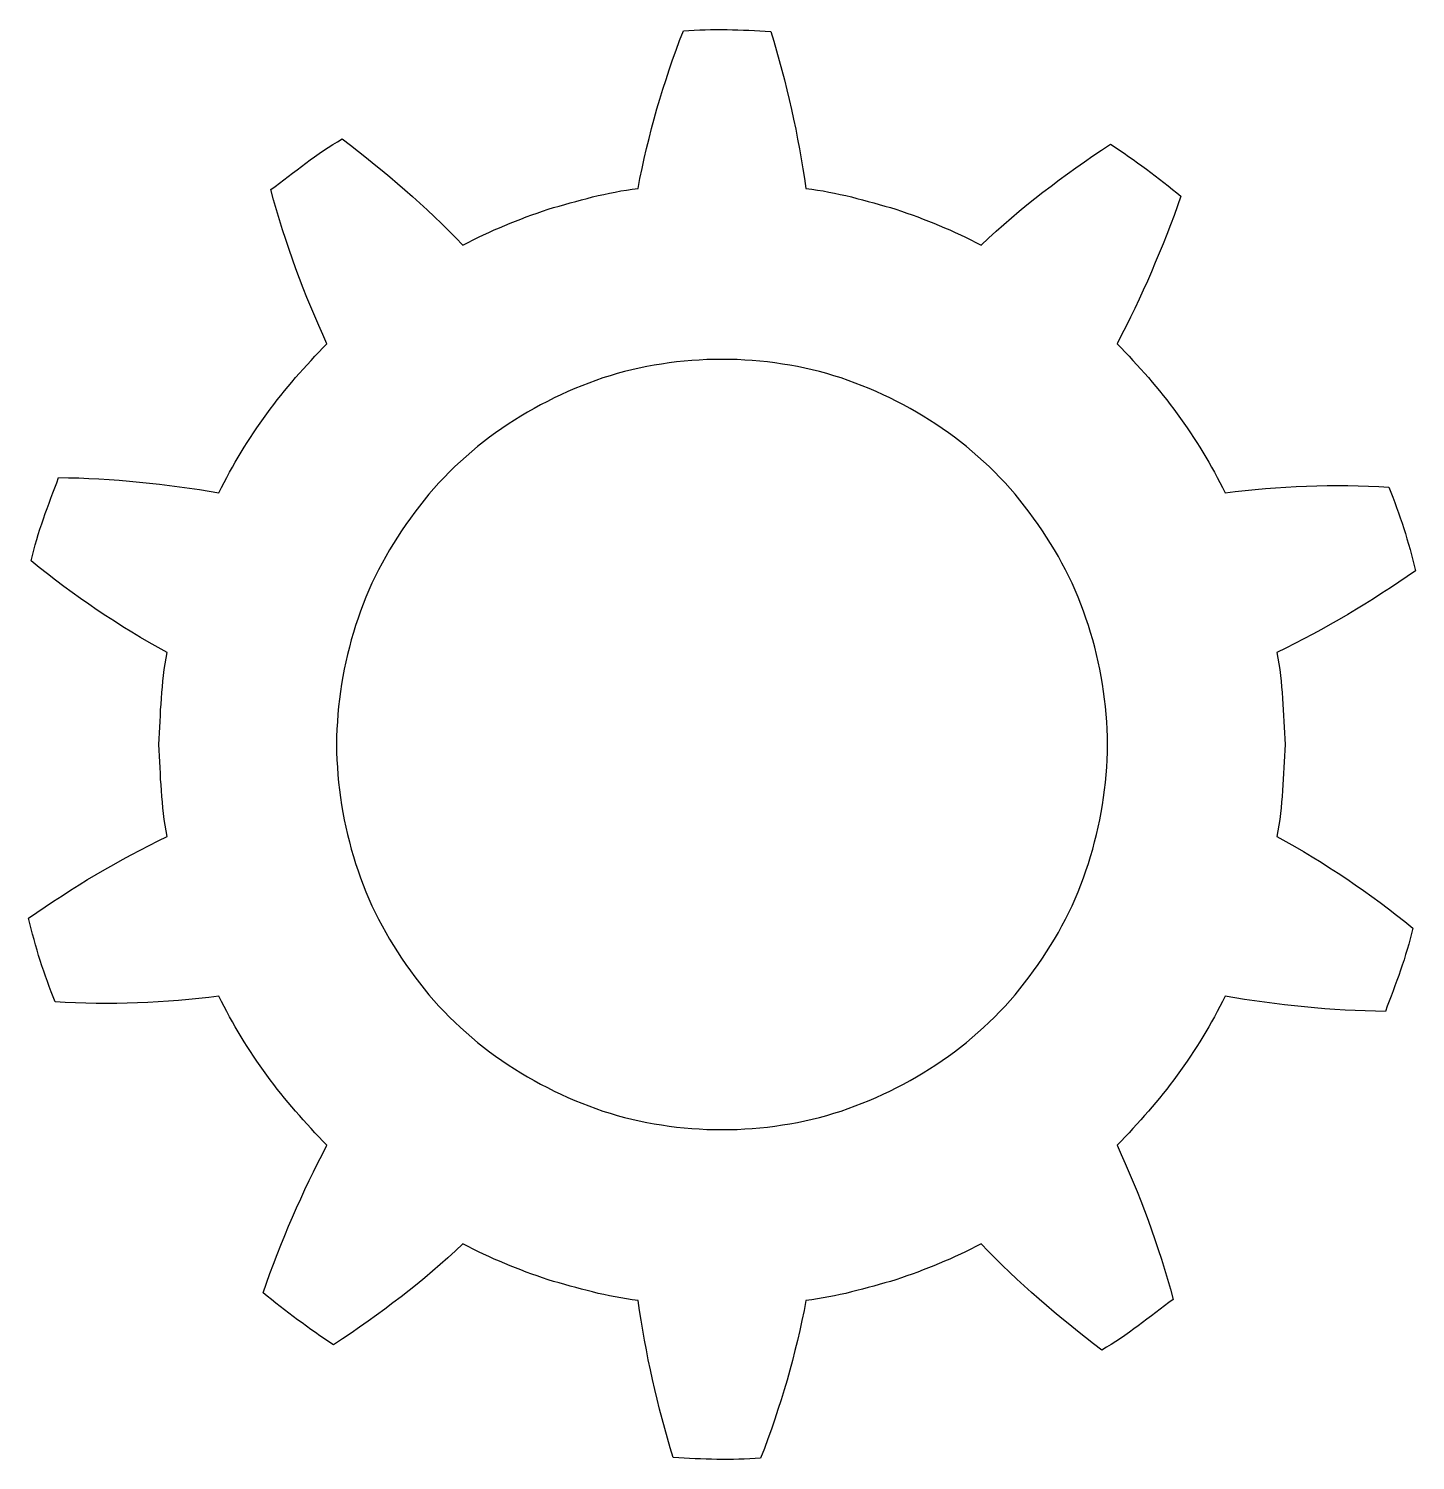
# Model space of a CAD drawing. Header units: centimetres. Extents: x -8.8 to 8.8, y -9.1 to 9.1.
import ezdxf

# ---------------------------------------------------------------- set-up
doc = ezdxf.new("R2010")
doc.units = ezdxf.units.CM
doc.header["$MEASUREMENT"] = 0
doc.layers.add('Camada 1', color=7, linetype='Continuous')

msp = doc.modelspace()

# ---------------------------------------------------------------- linework, layer by layer
at = {"layer": 'Camada 1', "color": 250}
for points, knots in [([(7.17689, 0.00007), (7.15763, 0.39216), (7.1485, 0.78583), (7.07312, 1.17254), (7.07312, 1.17254), (7.68894, 1.47168), (8.27697, 1.81886), (8.8385, 2.2155), (8.8385, 2.2155), (8.75598, 2.58039), (8.63758, 2.93392), (8.50171, 3.28211), (8.50171, 3.28211), (7.80562, 3.326), (7.08809, 3.29246), (6.41259, 3.2094), (6.41259, 3.2094), (6.23958, 3.56077), (6.03559, 3.90041), (5.8005, 4.21405), (5.8005, 4.21405), (5.57566, 4.53721), (5.30761, 4.82582), (5.03638, 5.10964), (5.03638, 5.10964), (5.34684, 5.70157), (5.61965, 6.33059), (5.85074, 6.99144), (5.85074, 6.99144), (5.55856, 7.22083), (5.2659, 7.45364), (4.95126, 7.65226), (4.95126, 7.65226), (4.34912, 7.2566), (3.80866, 6.84525), (3.30256, 6.36755), (3.30256, 6.36755), (2.95368, 6.55048), (2.5903, 6.69868), (2.21697, 6.82359), (2.21697, 6.82359), (1.84057, 6.93305), (1.46092, 7.04248), (1.07021, 7.08857), (1.07021, 7.08857), (0.97369, 7.76011), (0.82452, 8.43802), (0.62111, 9.08972), (0.62111, 9.08972), (0.2499, 9.11515), (-0.12136, 9.12626), (-0.49257, 9.09647), (-0.49257, 9.09647), (-0.748, 8.44261), (-0.94085, 7.77083), (-1.07047, 7.08857), (-1.07047, 7.08857), (-1.46137, 7.04269), (-1.84073, 6.93323), (-2.21723, 6.82359), (-2.21723, 6.82359), (-2.59042, 6.69865), (-2.95394, 6.55028), (-3.30271, 6.36755), (-3.30271, 6.36755), (-3.77981, 6.86272), (-4.28318, 7.29613), (-4.84142, 7.71978), (-4.84142, 7.71978), (-5.1668, 7.53605), (-5.45134, 7.29314), (-5.75167, 7.07346), (-5.75167, 7.07346), (-5.56609, 6.38602), (-5.32069, 5.72281), (-5.03666, 5.10946), (-5.03666, 5.10946), (-5.30788, 4.82583), (-5.57575, 4.53722), (-5.80059, 4.21406), (-5.80059, 4.21406), (-6.03562, 3.90042), (-6.23959, 3.56078), (-6.4127, 3.20941), (-6.4127, 3.20941), (-7.0712, 3.32183), (-7.77372, 3.39573), (-8.45661, 3.40346), (-8.45661, 3.40346), (-8.58517, 3.05289), (-8.72466, 2.7057), (-8.80634, 2.34063), (-8.80634, 2.34063), (-8.25545, 1.89293), (-7.68596, 1.50542), (-7.07313, 1.17231), (-7.07313, 1.17231), (-7.14862, 0.78559), (-7.15785, 0.39211), (-7.17695, 0.00002), (-7.17695, 0.00002), (-7.15785, -0.39225), (-7.14861, -0.78595), (-7.07313, -1.17267), (-7.07313, -1.17267), (-7.68896, -1.47176), (-8.27692, -1.81894), (-8.8385, -2.2154), (-8.8385, -2.2154), (-8.75592, -2.58026), (-8.63755, -2.93401), (-8.50169, -3.2822), (-8.50169, -3.2822), (-7.8057, -3.32588), (-7.08813, -3.29233), (-6.41265, -3.20952), (-6.41265, -3.20952), (-6.23956, -3.56086), (-6.03557, -3.90053), (-5.80054, -4.21417), (-5.80054, -4.21417), (-5.5757, -4.53712), (-5.30775, -4.82573), (-5.03653, -5.10957), (-5.03653, -5.10957), (-5.34686, -5.70168), (-5.61972, -6.33052), (-5.85089, -6.99134), (-5.85089, -6.99134), (-5.55871, -7.22076), (-5.26605, -7.45354), (-4.95128, -7.65219), (-4.95128, -7.65219), (-4.34914, -7.25672), (-3.80873, -6.84537), (-3.30258, -6.36766), (-3.30258, -6.36766), (-2.95378, -6.55038), (-2.59032, -6.69879), (-2.2171, -6.8237), (-2.2171, -6.8237), (-1.84062, -6.93316), (-1.46092, -7.04256), (-1.07024, -7.08847), (-1.07024, -7.08847), (-0.97391, -7.76025), (-0.82455, -8.43814), (-0.62116, -9.08962), (-0.62116, -9.08962), (-0.25003, -9.11505), (0.12131, -9.1264), (0.49255, -9.09658), (0.49255, -9.09658), (0.74798, -8.44272), (0.94073, -7.77078), (1.07035, -7.0885), (1.07035, -7.0885), (1.46117, -7.04262), (1.84071, -6.93319), (2.21721, -6.82373), (2.21721, -6.82373), (2.59043, -6.69879), (2.95381, -6.55042), (3.30269, -6.36769), (3.30269, -6.36769), (3.77968, -6.86288), (4.2831, -7.29606), (4.84124, -7.71974), (4.84124, -7.71974), (5.16668, -7.5362), (5.45121, -7.2931), (5.75151, -7.07363), (5.75151, -7.07363), (5.56601, -6.38619), (5.32061, -5.72296), (5.03658, -5.10963), (5.03658, -5.10963), (5.3077, -4.82578), (5.57575, -4.53718), (5.80059, -4.21423), (5.80059, -4.21423), (6.03567, -3.90059), (6.23956, -3.56095), (6.41265, -3.20958), (6.41265, -3.20958), (7.07112, -3.322), (7.77372, -3.39587), (8.45661, -3.40341), (8.45661, -3.40341), (8.58512, -3.05305), (8.72466, -2.70586), (8.80631, -2.34079), (8.80631, -2.34079), (8.25542, -1.89306), (7.68596, -1.50558), (7.073, -1.17247), (7.073, -1.17247), (7.1485, -0.78569), (7.15765, -0.39221), (7.17689, 0.00007)], [0, 0, 0, 0, 0.01960784, 0.01960784, 0.01960784, 0.01960784, 0.03921569, 0.03921569, 0.03921569, 0.03921569, 0.05882353, 0.05882353, 0.05882353, 0.05882353, 0.07843137, 0.07843137, 0.07843137, 0.07843137, 0.09803922, 0.09803922, 0.09803922, 0.09803922, 0.11764706, 0.11764706, 0.11764706, 0.11764706, 0.1372549, 0.1372549, 0.1372549, 0.1372549, 0.15686275, 0.15686275, 0.15686275, 0.15686275, 0.17647059, 0.17647059, 0.17647059, 0.17647059, 0.19607843, 0.19607843, 0.19607843, 0.19607843, 0.21568627, 0.21568627, 0.21568627, 0.21568627, 0.23529412, 0.23529412, 0.23529412, 0.23529412, 0.25490196, 0.25490196, 0.25490196, 0.25490196, 0.2745098, 0.2745098, 0.2745098, 0.2745098, 0.29411765, 0.29411765, 0.29411765, 0.29411765, 0.31372549, 0.31372549, 0.31372549, 0.31372549, 0.33333333, 0.33333333, 0.33333333, 0.33333333, 0.35294118, 0.35294118, 0.35294118, 0.35294118, 0.37254902, 0.37254902, 0.37254902, 0.37254902, 0.39215686, 0.39215686, 0.39215686, 0.39215686, 0.41176471, 0.41176471, 0.41176471, 0.41176471, 0.43137255, 0.43137255, 0.43137255, 0.43137255, 0.45098039, 0.45098039, 0.45098039, 0.45098039, 0.47058824, 0.47058824, 0.47058824, 0.47058824, 0.49019608, 0.49019608, 0.49019608, 0.49019608, 0.50980392, 0.50980392, 0.50980392, 0.50980392, 0.52941176, 0.52941176, 0.52941176, 0.52941176, 0.54901961, 0.54901961, 0.54901961, 0.54901961, 0.56862745, 0.56862745, 0.56862745, 0.56862745, 0.58823529, 0.58823529, 0.58823529, 0.58823529, 0.60784314, 0.60784314, 0.60784314, 0.60784314, 0.62745098, 0.62745098, 0.62745098, 0.62745098, 0.64705882, 0.64705882, 0.64705882, 0.64705882, 0.66666667, 0.66666667, 0.66666667, 0.66666667, 0.68627451, 0.68627451, 0.68627451, 0.68627451, 0.70588235, 0.70588235, 0.70588235, 0.70588235, 0.7254902, 0.7254902, 0.7254902, 0.7254902, 0.74509804, 0.74509804, 0.74509804, 0.74509804, 0.76470588, 0.76470588, 0.76470588, 0.76470588, 0.78431373, 0.78431373, 0.78431373, 0.78431373, 0.80392157, 0.80392157, 0.80392157, 0.80392157, 0.82352941, 0.82352941, 0.82352941, 0.82352941, 0.84313725, 0.84313725, 0.84313725, 0.84313725, 0.8627451, 0.8627451, 0.8627451, 0.8627451, 0.88235294, 0.88235294, 0.88235294, 0.88235294, 0.90196078, 0.90196078, 0.90196078, 0.90196078, 0.92156863, 0.92156863, 0.92156863, 0.92156863, 0.94117647, 0.94117647, 0.94117647, 0.94117647, 0.96078431, 0.96078431, 0.96078431, 0.96078431, 1, 1, 1, 1]), ([(1.51896, -4.67279), (0.54471, -4.98921), (-0.54437, -4.98921), (-1.51862, -4.67279), (-1.51862, -4.67279), (-2.48533, -4.34664), (-3.37854, -3.73032), (-3.97184, -2.88357), (-3.97184, -2.88357), (-4.58975, -2.05273), (-4.90116, -1.03495), (-4.91516, 0.00007), (-4.91516, 0.00007), (-4.90116, 1.03509), (-4.58975, 2.05284), (-3.97184, 2.8835), (-3.97184, 2.8835), (-3.37864, 3.73022), (-2.48533, 4.34678), (-1.51862, 4.6729), (-1.51862, 4.6729), (-0.54437, 4.9891), (0.54471, 4.9891), (1.51896, 4.6729), (1.51896, 4.6729), (2.48567, 4.34675), (3.37888, 3.73022), (3.97218, 2.8835), (3.97218, 2.8835), (4.59009, 2.05266), (4.90145, 1.03488), (4.91534, 0.00007), (4.91534, 0.00007), (4.90134, -1.03517), (4.59009, -2.05294), (3.97218, -2.88357), (3.97218, -2.88357), (3.37887, -3.73032), (2.48567, -4.34664), (1.51896, -4.67279)], [0, 0, 0, 0, 0.09090909, 0.09090909, 0.09090909, 0.09090909, 0.18181818, 0.18181818, 0.18181818, 0.18181818, 0.27272727, 0.27272727, 0.27272727, 0.27272727, 0.36363636, 0.36363636, 0.36363636, 0.36363636, 0.45454545, 0.45454545, 0.45454545, 0.45454545, 0.54545455, 0.54545455, 0.54545455, 0.54545455, 0.63636364, 0.63636364, 0.63636364, 0.63636364, 0.72727273, 0.72727273, 0.72727273, 0.72727273, 0.81818182, 0.81818182, 0.81818182, 0.81818182, 1, 1, 1, 1])]:
    msp.add_open_spline(points, degree=3, knots=knots, dxfattribs=at)

doc.saveas('drawing.dxf')
